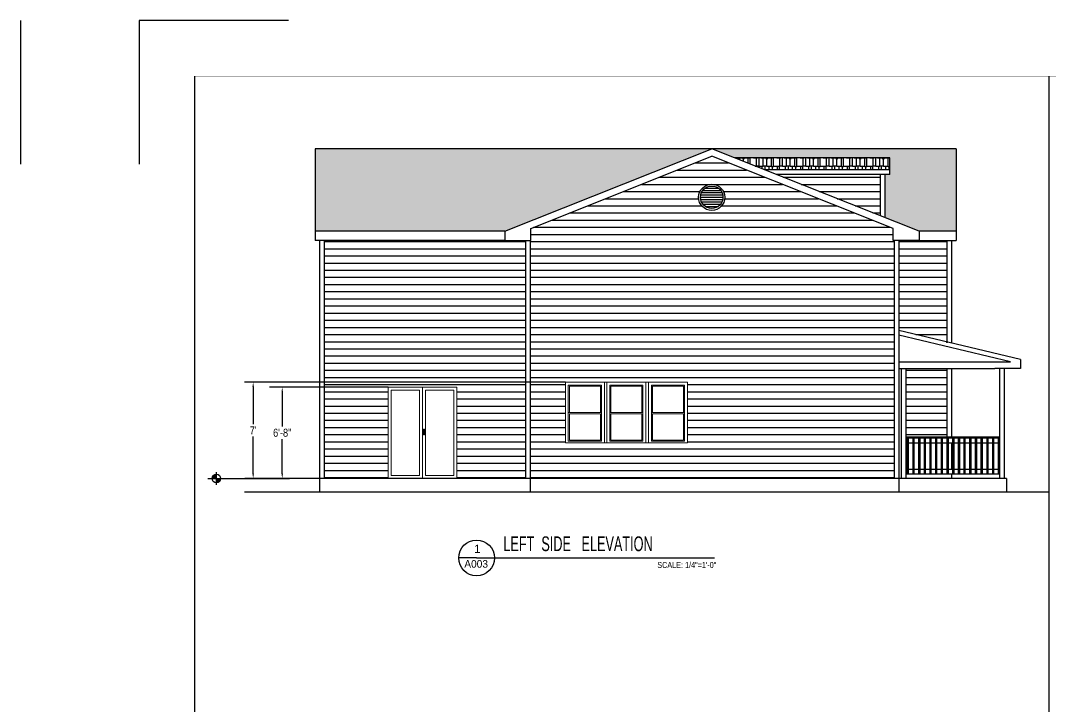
# Model space of a CAD drawing. Header units: inches. Extents: x -1842 to 12195, y -2228 to 2193.
# Drawn here: x 5553 to 6454, y 944 to 1543 of the extents above; entities that cross this region are included whole.
import ezdxf

# ---------------------------------------------------------------- set-up
doc = ezdxf.new("R2010")
doc.units = ezdxf.units.IN
doc.header["$LTSCALE"] = 6
doc.header["$MEASUREMENT"] = 0
doc.linetypes.add('DASHED', pattern=[0.75, 0.5, -0.25])
doc.layers.add('A-GLAZ', color=151, linetype='Continuous', lineweight=13)
doc.layers.add('NOTES', color=7, linetype='Continuous')
doc.layers.add('Title Block', color=7, linetype='Continuous')
doc.styles.add('ARCH', font='romans.shx', dxfattribs={"width": 0.75, "height": 8})
doc.styles.add('ARCHSTYLSHX', font='ARCHSTYL.SHX')
doc.styles.add('HS-DESIGN-TTLB', font='GOTHIC.TTF')
doc.styles.get("Standard").update_dxf_attribs({"font": 'ARIALN.TTF'})
doc.dimstyles.new('STANDARD$0', dxfattribs={"dimtxt": 6, "dimasz": 3, "dimexe": 4, "dimexo": 24, "dimgap": 0.5, "dimtad": 1, "dimdec": 1, "dimzin": 3, "dimdsep": 46, "dimlunit": 4, "dimtxsty": 'ARCHSTYLSHX', "dimblk1": 'OBLIQUE', "dimblk2": 'OBLIQUE', "dimsah": 1, "dimcen": 0.0625, "dimdle": 4, "dimadec": 0, "dimazin": 0, "dimtfac": 1, "dimtdec": 1, "dimtofl": 0, "dimtmove": 0, "dimatfit": 3, "dimldrblk": 'OBLIQUE', "dimfxl": 1, "dimfrac": 2, "dimtolj": 1, "dimtzin": 0, "dimlwd": 9, "dimlwe": 13, "dimarcsym": 0})
pattern_1 = [(0, (-4230.32, 12), (15.3, 7.2), [3.6, -3, 4.2, -1.8, 5.4, -2.4]), (0, (-4226.72, 12.3), (15.3, 7.2), [3, -11.4, 2.4, -3.6]), (0, (-4219.52, 11.55), (15.3, 7.2), [1.8, -18.6]), (90, (-4230.32, 12), (-5.1, 7.2), [6.9, -21.9]), (90, (-4226.72, 12), (-5.1, 7.2), [6.75, -22.05]), (90, (-4223.72, 12), (-5.1, 7.2), [6.3, -22.5]), (90, (-4219.52, 11.55), (-5.1, 7.2), [6.9, -21.9]), (90, (-4217.72, 11.55), (-5.1, 7.2), [6.9, -21.9]), (90, (-4212.32, 12), (-5.1, 7.2), [6.6, -22.2])]
pattern_2 = [(180, (-2377.635, 0), (-4e-16, -6.25), [])]

# ---------------------------------------------------------------- blocks, each defined once
blk = doc.blocks.new('*D482')
at = {"layer": 'Defpoints', "color": 0, "transparency": 16777216}
for p in [(5786.34, 1222.68), (5782.08, 1143), (5786.34, 1143)]:
    blk.add_point(p, dxfattribs=at)
at = {"layer": 'Title Block', "color": 3, "lineweight": -2, "transparency": 16777216}
for p, q in [((5784.34, 1222.68), (5780.08, 1222.68)), ((5782.08, 1218.68), (5782.08, 1188.41)), ((5782.08, 1147), (5782.08, 1177.27)), ((5784.34, 1143), (5780.08, 1143))]:
    blk.add_line(p, q, dxfattribs=at)
at = {"layer": 'Title Block', "color": 3, "transparency": 16777216}
for points in [[(5781.42, 1218.68), (5782.75, 1218.68), (5782.08, 1222.68)], [(5781.42, 1147), (5782.75, 1147), (5782.08, 1143)]]:
    blk.add_solid(points, dxfattribs=at)
at = {"layer": 'Title Block', "color": 3, "transparency": 16777216, "insert": (5782.08, 1182.84), "char_height": 7, "attachment_point": 5}
blk.add_mtext('\\A1;6\'-8"', dxfattribs=at)
blk = doc.blocks.new('*D483')
at = {"layer": 'Defpoints', "color": 0, "transparency": 16777216}
for p in [(5758.08, 1227), (5756.66, 1143), (5758.08, 1143)]:
    blk.add_point(p, dxfattribs=at)
at = {"layer": 'Title Block', "color": 3, "lineweight": -2, "transparency": 16777216}
for p, q in [((5756.08, 1227), (5754.66, 1227)), ((5756.66, 1223), (5756.66, 1190.5)), ((5756.66, 1147), (5756.66, 1179.5)), ((5756.08, 1143), (5754.66, 1143))]:
    blk.add_line(p, q, dxfattribs=at)
at = {"layer": 'Title Block', "color": 3, "transparency": 16777216}
for points in [[(5756, 1223), (5757.33, 1223), (5756.66, 1227)], [(5756, 1147), (5757.33, 1147), (5756.66, 1143)]]:
    blk.add_solid(points, dxfattribs=at)
at = {"layer": 'Title Block', "color": 3, "transparency": 16777216, "insert": (5756.66, 1185), "char_height": 7, "attachment_point": 5}
blk.add_mtext("\\A1;7'", dxfattribs=at)

msp = doc.modelspace()

# ---------------------------------------------------------------- hatches: boundary and pattern name
h = msp.add_hatch()
h.set_pattern_fill('AR-RSHKE', color=15, scale=0.6)
h.set_pattern_definition(pattern_1)
h.paths.add_polyline_path([(6157.8739461, 1431.0011909), (5810.7739461, 1431.0011909), (5810.7739461, 1359.0011909), (5976.7739461, 1359.0011909)])
h.paths.add_polyline_path([(6371.3739461, 1431.0011909), (6157.8739461, 1431.0011909), (6177.2368169, 1423.3030866), (6313.3319084, 1423.3030866), (6313.3319084, 1408.6288743), (6309.3319084, 1408.6288743), (6309.3319084, 1370.7859878), (6338.9739461, 1359.0011909), (6371.3739461, 1359.0011909)])
h = msp.add_hatch()
h.set_pattern_fill('AR-RSHKE', color=15, scale=0.6)
h.set_pattern_definition(pattern_1)
h.paths.add_polyline_path([(6313.3319084, 1423.3030866), (6177.2368169, 1423.3030866), (6203.6472336, 1412.8030866), (6313.3319084, 1412.8030866)])
h = msp.add_hatch()
h.set_pattern_fill('ANSI31', color=256, scale=16, angle=135)
h.set_pattern_definition([(180, (-6916.576, -5171.2232), (-2e-16, -2), [])])
h.paths.add_polyline_path([(6167.5299676, 1388.7404401, 1), (6147.8206032, 1388.7404401, 1)])
at = {"layer": 'Title Block', "linetype": 'DASHED'}
h = msp.add_hatch(dxfattribs=at)
h.set_pattern_fill('ANSI31', color=253, scale=50, angle=135)
h.set_pattern_definition(pattern_2)
h.paths.add_polyline_path([(6317.3739461, 1351.0011909), (6316.3452193, 1351.0011909), (6316.3452193, 1361.540905), (6157.8739461, 1424.544393), (5999.402673, 1361.540905), (5999.402673, 1351.0011909), (5998.7739461, 1351.0011909), (5998.7739461, 1143.0011909), (6317.3739461, 1143.0011909)])
h.paths.add_polyline_path([(6136.3739461, 1227.0011909), (6136.3739461, 1174.0011909), (6029.7739461, 1174.0011909), (6029.7739461, 1227.0011909)], flags=16)
h.paths.add_polyline_path([(6133.8739461, 1224.5011909), (6133.8739461, 1200.5011909), (6133.8739461, 1175.5011909), (6104.8739461, 1175.5011909), (6104.8739461, 1200.5011909), (6104.8739461, 1224.5011909)], flags=0)
h.paths.add_polyline_path([(6132.8739461, 1223.5011909), (6132.8739461, 1200.5011909), (6105.8739461, 1200.5011909), (6105.8739461, 1223.5011909)], flags=0)
h.paths.add_polyline_path([(6132.8739461, 1199.5011909), (6132.8739461, 1176.5011909), (6105.8739461, 1176.5011909), (6105.8739461, 1199.5011909)], flags=0)
h.paths.add_polyline_path([(6097.5739461, 1224.5011909), (6097.5739461, 1200.5011909), (6097.5739461, 1175.5011909), (6068.5739461, 1175.5011909), (6068.5739461, 1200.5011909), (6068.5739461, 1224.5011909)], flags=0)
h.paths.add_polyline_path([(6096.5739461, 1223.5011909), (6096.5739461, 1200.5011909), (6069.5739461, 1200.5011909), (6069.5739461, 1223.5011909)], flags=0)
h.paths.add_polyline_path([(6096.5739461, 1199.5011909), (6096.5739461, 1176.5011909), (6069.5739461, 1176.5011909), (6069.5739461, 1199.5011909)], flags=0)
h.paths.add_polyline_path([(6146.2206032, 1388.7404401, -1), (6169.1299676, 1388.7404401, -1)], flags=16)
h.paths.add_polyline_path([(6147.8206032, 1388.7404401, -1), (6167.5299676, 1388.7404401, -1)], flags=0)
h.paths.add_polyline_path([(6061.2739461, 1224.5011909), (6061.2739461, 1200.5011909), (6061.2739461, 1175.5011909), (6032.2739461, 1175.5011909), (6032.2739461, 1200.5011909), (6032.2739461, 1224.5011909)], flags=0)
h.paths.add_polyline_path([(6060.2739461, 1223.5011909), (6060.2739461, 1200.5011909), (6033.2739461, 1200.5011909), (6033.2739461, 1223.5011909)], flags=0)
h.paths.add_polyline_path([(6060.2739461, 1199.5011909), (6060.2739461, 1176.5011909), (6033.2739461, 1176.5011909), (6033.2739461, 1199.5011909)], flags=0)
h = msp.add_hatch(dxfattribs=at)
h.set_pattern_fill('ANSI31', color=253, scale=50, angle=135)
h.set_pattern_definition(pattern_2)
h.paths.add_polyline_path([(5874.7739461, 1222.6788108), (5904.7739461, 1222.6788108), (5934.7739461, 1222.6788108), (5934.7739461, 1143.0011909), (5994.7739461, 1143.0011909), (5994.7739461, 1351.0011909), (5976.7739461, 1351.0011909), (5818.7739461, 1351.0011909), (5818.7739461, 1143.0011909), (5874.7739461, 1143.0011909)])
h.paths.add_polyline_path([(6305.3319084, 1408.6288743), (6214.1465369, 1408.6288743), (6305.3319084, 1372.3762694)])
h.paths.add_polyline_path([(6363.3739461, 1351.0011909), (6338.9739461, 1351.0011909), (6321.3739461, 1351.0011909), (6321.3739461, 1272.3083933), (6363.3739461, 1262.3187081)])
h.paths.add_polyline_path([(6363.3739461, 1239.0011909), (6327.4398219, 1239.0011909), (6327.4398219, 1179.0011909), (6363.3739461, 1179.0011909)])

# ---------------------------------------------------------------- linework, layer by layer
for p, q in [((6371.3739461, 1431.0011909), (5810.7739461, 1431.0011909)), ((5810.7739461, 1431.0011909), (5810.7739461, 1351.0011909)), ((5976.7739461, 1359.0011909), (6157.8739461, 1431.0011909)), ((5999.402673, 1361.540905), (6157.8739461, 1424.544393)), ((6338.9739461, 1359.0011909), (6157.8739461, 1431.0011909)), ((6316.3452193, 1361.540905), (6157.8739461, 1424.544393)), ((6313.3319084, 1423.3030866), (6177.2368169, 1423.3030866)), ((6309.3319084, 1423.3030866), (6313.2198695, 1423.3030866)), ((6313.3319084, 1408.6288743), (6313.3319084, 1423.3030866)), ((6371.3739461, 1431.0011909), (6371.3739461, 1351.0011909)), ((6313.3319084, 1412.8030866), (6203.6472336, 1412.8030866)), ((6313.3319084, 1408.6288743), (6214.1465369, 1408.6288743)), ((6305.3319084, 1372.3762694), (6305.3319084, 1408.6288743)), ((6309.3319084, 1370.7859878), (6309.3319084, 1408.6288743)), ((5999.402673, 1351.0011909), (5999.402673, 1361.540905)), ((6316.3452193, 1351.0011909), (6316.3452193, 1361.540905)), ((5976.7739461, 1359.0011909), (5810.7739461, 1359.0011909)), ((5976.7739461, 1351.0011909), (5810.7739461, 1351.0011909)), ((5814.7739461, 1351.0011909), (5814.7739461, 1131.0011909)), ((5818.7739461, 1351.0011909), (5818.7739461, 1143.0011909)), ((5976.7739461, 1359.0011909), (5976.7739461, 1351.0011909)), ((5976.7739461, 1351.0011909), (5999.402673, 1351.0011909)), ((5994.7739461, 1351.0011909), (5994.7739461, 1143.0011909)), ((5998.7739461, 1351.0011909), (5998.7739461, 1131.0011909)), ((6338.9739461, 1351.0011909), (6316.3452193, 1351.0011909)), ((6317.3739461, 1351.0011909), (6317.3739461, 1143.0011909)), ((6321.3739461, 1351.0011909), (6321.3739461, 1131.0011909)), ((6371.3739461, 1359.0011909), (6338.9739461, 1359.0011909)), ((6338.9739461, 1359.0011909), (6338.9739461, 1351.0011909)), ((6338.9739461, 1351.0011909), (6371.3739461, 1351.0011909)), ((6363.3739461, 1351.0011909), (6363.3739461, 1261.3673096)), ((6367.3739461, 1351.0011909), (6367.3739461, 1261.3673096)), ((6427.7739461, 1247.0011909), (6321.3739461, 1272.3083933)), ((6418.8961175, 1245.0011909), (6321.3739461, 1268.1968049)), ((6321.3739461, 1245.0011909), (6418.8961175, 1245.0011909)), ((6427.7739461, 1247.0011909), (6427.7739461, 1239.0011909)), ((6427.7739461, 1247.0011909), (6427.7739461, 1239.0011909)), ((6321.3739461, 1239.0011909), (6405.1452193, 1239.0011909)), ((6323.3739461, 1239.0011909), (6323.3739461, 1143.0011909)), ((6327.4398219, 1239.0011909), (6327.4398219, 1143.0011909)), ((6363.3739461, 1239.0011909), (6363.3739461, 1179.0011909)), ((6367.3739461, 1239.0011909), (6367.3739461, 1179.0011909)), ((6427.7739461, 1239.0011909), (6405.1452193, 1239.0011909)), ((6409.4398219, 1239.0011909), (6409.4398219, 1143.0011909)), ((6413.5056976, 1239.0011909), (6413.5056976, 1143.0011909)), ((6029.7739461, 1227.0011909), (5748.9917088, 1227.0011909)), ((5874.7739461, 1222.6788108), (5770.8783173, 1222.6788108)), ((6409.4398219, 1179.0011909), (6327.4398219, 1179.0011909)), ((6409.4398219, 1178.0011909), (6327.4398219, 1178.0011909)), ((6327.4398219, 1174.0011909), (6328.8398219, 1174.0011909)), ((6328.8398219, 1147.0011909), (6328.8398219, 1178.0011909)), ((6329.8398219, 1147.0011909), (6329.8398219, 1178.0011909)), ((6329.8398219, 1174.0011909), (6333.8398219, 1174.0011909)), ((6333.8398219, 1147.0011909), (6333.8398219, 1178.0011909)), ((6333.8398219, 1147.0011909), (6333.8398219, 1178.0011909)), ((6334.8398219, 1147.0011909), (6334.8398219, 1178.0011909)), ((6334.8398219, 1147.0011909), (6334.8398219, 1178.0011909)), ((6334.8398219, 1174.0011909), (6338.8398219, 1174.0011909)), ((6334.8398219, 1174.0011909), (6338.8398219, 1174.0011909)), ((6338.8398219, 1147.0011909), (6338.8398219, 1178.0011909)), ((6338.8398219, 1147.0011909), (6338.8398219, 1178.0011909)), ((6339.8398219, 1147.0011909), (6339.8398219, 1178.0011909)), ((6339.8398219, 1147.0011909), (6339.8398219, 1178.0011909)), ((6339.8398219, 1174.0011909), (6343.8398219, 1174.0011909)), ((6339.8398219, 1174.0011909), (6343.8398219, 1174.0011909)), ((6343.6398219, 1147.0011909), (6343.6398219, 1178.0011909)), ((6344.6398219, 1147.0011909), (6344.6398219, 1178.0011909)), ((6344.6398219, 1174.0011909), (6348.6398219, 1174.0011909)), ((6348.6398219, 1147.0011909), (6348.6398219, 1178.0011909)), ((6349.6398219, 1147.0011909), (6349.6398219, 1178.0011909)), ((6349.6398219, 1174.0011909), (6353.6398219, 1174.0011909)), ((6353.6398219, 1147.0011909), (6353.6398219, 1178.0011909)), ((6354.6398219, 1147.0011909), (6354.6398219, 1178.0011909)), ((6354.6398219, 1174.0011909), (6358.6398219, 1174.0011909)), ((6358.6398219, 1147.0011909), (6358.6398219, 1178.0011909)), ((6359.6398219, 1147.0011909), (6359.6398219, 1178.0011909)), ((6359.6398219, 1174.0011909), (6363.6398219, 1174.0011909)), ((6363.6398219, 1147.0011909), (6363.6398219, 1178.0011909)), ((6364.6398219, 1147.0011909), (6364.6398219, 1178.0011909)), ((6364.6398219, 1174.0011909), (6368.6398219, 1174.0011909)), ((6367.3739461, 1174.0011909), (6367.3739461, 1151.0011909)), ((6368.6398219, 1147.0011909), (6368.6398219, 1178.0011909)), ((6368.6398219, 1147.0011909), (6368.6398219, 1178.0011909)), ((6369.6398219, 1147.0011909), (6369.6398219, 1178.0011909)), ((6369.6398219, 1147.0011909), (6369.6398219, 1178.0011909)), ((6369.6398219, 1174.0011909), (6373.6398219, 1174.0011909)), ((6369.6398219, 1174.0011909), (6373.6398219, 1174.0011909)), ((6373.6398219, 1147.0011909), (6373.6398219, 1178.0011909)), ((6373.6398219, 1147.0011909), (6373.6398219, 1178.0011909)), ((6374.6398219, 1147.0011909), (6374.6398219, 1178.0011909)), ((6374.6398219, 1147.0011909), (6374.6398219, 1178.0011909)), ((6374.6398219, 1174.0011909), (6378.6398219, 1174.0011909)), ((6374.6398219, 1174.0011909), (6378.6398219, 1174.0011909)), ((6378.4398219, 1147.0011909), (6378.4398219, 1178.0011909)), ((6379.4398219, 1147.0011909), (6379.4398219, 1178.0011909)), ((6379.4398219, 1174.0011909), (6383.4398219, 1174.0011909)), ((6383.4398219, 1147.0011909), (6383.4398219, 1178.0011909)), ((6384.4398219, 1147.0011909), (6384.4398219, 1178.0011909)), ((6384.4398219, 1174.0011909), (6388.4398219, 1174.0011909)), ((6388.4398219, 1147.0011909), (6388.4398219, 1178.0011909)), ((6389.4398219, 1147.0011909), (6389.4398219, 1178.0011909)), ((6389.4398219, 1174.0011909), (6393.4398219, 1174.0011909)), ((6393.4398219, 1147.0011909), (6393.4398219, 1178.0011909)), ((6394.4398219, 1147.0011909), (6394.4398219, 1178.0011909)), ((6394.4398219, 1174.0011909), (6398.4398219, 1174.0011909)), ((6398.4398219, 1147.0011909), (6398.4398219, 1178.0011909)), ((6399.4398219, 1147.0011909), (6399.4398219, 1178.0011909)), ((6399.4398219, 1174.0011909), (6403.4398219, 1174.0011909)), ((6403.4398219, 1147.0011909), (6403.4398219, 1178.0011909)), ((6404.4398219, 1147.0011909), (6404.4398219, 1178.0011909)), ((6404.4398219, 1174.0011909), (6408.4398219, 1174.0011909)), ((6408.4398219, 1147.0011909), (6408.4398219, 1178.0011909)), ((6327.4398219, 1151.0011909), (6328.8398219, 1151.0011909)), ((6327.4398219, 1147.0011909), (6409.4398219, 1147.0011909)), ((6329.8398219, 1151.0011909), (6333.8398219, 1151.0011909)), ((6334.8398219, 1151.0011909), (6338.8398219, 1151.0011909)), ((6334.8398219, 1151.0011909), (6338.8398219, 1151.0011909)), ((6339.8398219, 1151.0011909), (6343.8398219, 1151.0011909)), ((6339.8398219, 1151.0011909), (6343.8398219, 1151.0011909)), ((6344.6398219, 1151.0011909), (6348.6398219, 1151.0011909)), ((6349.6398219, 1151.0011909), (6353.6398219, 1151.0011909)), ((6354.6398219, 1151.0011909), (6358.6398219, 1151.0011909)), ((6359.6398219, 1151.0011909), (6363.6398219, 1151.0011909)), ((6364.6398219, 1151.0011909), (6368.6398219, 1151.0011909)), ((6367.3739461, 1147.0011909), (6367.3739461, 1143.0011909)), ((6369.6398219, 1151.0011909), (6373.6398219, 1151.0011909)), ((6369.6398219, 1151.0011909), (6373.6398219, 1151.0011909)), ((6374.6398219, 1151.0011909), (6378.6398219, 1151.0011909)), ((6374.6398219, 1151.0011909), (6378.6398219, 1151.0011909)), ((6379.4398219, 1151.0011909), (6383.4398219, 1151.0011909)), ((6384.4398219, 1151.0011909), (6388.4398219, 1151.0011909)), ((6389.4398219, 1151.0011909), (6393.4398219, 1151.0011909)), ((6394.4398219, 1151.0011909), (6398.4398219, 1151.0011909)), ((6399.4398219, 1151.0011909), (6403.4398219, 1151.0011909)), ((6404.4398219, 1151.0011909), (6408.4398219, 1151.0011909)), ((5814.7739461, 1143.0011909), (5749.3916208, 1143.0011909)), ((6415.3739461, 1143.0011909), (5814.7739461, 1143.0011909)), ((6415.3739461, 1143.0011909), (6415.3739461, 1131.0011909)), ((6452.5761923, 1131.0011909), (5749.0136416, 1131.0011909)), ((5952.0365402, 1073.4100387), (5936.4061517, 1073.4100387)), ((5952.0365402, 1073.4100387), (5936.4061517, 1073.4100387)), ((5952.0365402, 1073.4100387), (6160.2327067, 1073.4100387)), ((5952.0365402, 1073.4100387), (6160.2327067, 1073.4100387))]:
    msp.add_line(p, q)
msp.add_lwpolyline([(5705.046575, 1494.6223555, 0.5, 0.5, 0), (7200.1058097, 1494.6223555, 0, 0, 0), (7200.1058097, 368.173134, 0.5, 0.5, 0), (5705.046575, 368.173134, 0.5, 0.5, 0)], format="xyseb")
at = {"const_width": 0.5}
msp.add_lwpolyline([(5705.446575, 368.173134), (5705.446575, 1494.6223555)], dxfattribs=at)
msp.add_lwpolyline([(5705.446575, 368.173134), (5705.446575, 1494.6223555)], dxfattribs=at)
for centre, radius in [((6157.6752854, 1388.7404401), 11.4546822), ((6157.6752854, 1388.7404401), 9.8546822), ((5952.0365402, 1073.4100387), 15.6303885), ((5952.0365402, 1073.4100387), 15.6303885)]:
    msp.add_circle(centre, radius)
at = {"layer": 'A-GLAZ', "lineweight": 9}
for p, q in [((6063.7739461, 1227.0011909), (6029.7739461, 1227.0011909)), ((6029.7739461, 1227.0011909), (6063.7739461, 1227.0011909)), ((6029.7739461, 1227.0011909), (6063.7739461, 1227.0011909)), ((6029.7739461, 1174.0011909), (6029.7739461, 1227.0011909)), ((6029.7739461, 1227.0011909), (6136.3739461, 1227.0011909)), ((6029.7739461, 1227.0011909), (6136.3739461, 1227.0011909)), ((6029.7739461, 1174.0011909), (6029.7739461, 1227.0011909)), ((6029.7739461, 1227.0011909), (6136.3739461, 1227.0011909)), ((6029.7739461, 1174.0011909), (6029.7739461, 1227.0011909)), ((6029.7739461, 1227.0011909), (6029.7739461, 1174.0011909)), ((6136.3739461, 1227.0011909), (6029.7739461, 1227.0011909)), ((6063.7739461, 1227.0011909), (6063.7739461, 1174.0011909)), ((6100.0739461, 1227.0011909), (6066.0739461, 1227.0011909)), ((6066.0739461, 1227.0011909), (6100.0739461, 1227.0011909)), ((6066.0739461, 1227.0011909), (6100.0739461, 1227.0011909)), ((6066.0739461, 1174.0011909), (6066.0739461, 1227.0011909)), ((6100.0739461, 1227.0011909), (6100.0739461, 1174.0011909)), ((6136.3739461, 1227.0011909), (6102.3739461, 1227.0011909)), ((6102.3739461, 1227.0011909), (6136.3739461, 1227.0011909)), ((6102.3739461, 1227.0011909), (6136.3739461, 1227.0011909)), ((6102.3739461, 1174.0011909), (6102.3739461, 1227.0011909)), ((6136.3739461, 1227.0011909), (6136.3739461, 1174.0011909)), ((6136.3739461, 1227.0011909), (6136.3739461, 1174.0011909)), ((6136.3739461, 1227.0011909), (6136.3739461, 1174.0011909)), ((6136.3739461, 1174.0011909), (6136.3739461, 1227.0011909)), ((5874.7739461, 1222.6788108), (5874.7739461, 1143.0011909)), ((5904.7739461, 1222.6788108), (5874.7739461, 1222.6788108)), ((5874.7739461, 1222.6788108), (5904.7739461, 1222.6788108)), ((5874.7739461, 1143.0011909), (5874.7739461, 1222.6788108)), ((5902.2739461, 1220.1788108), (5877.2739461, 1220.1788108)), ((5877.2739461, 1183.4887063), (5877.2739461, 1220.1788108)), ((5902.2739461, 1183.4887063), (5902.2739461, 1220.1788108)), ((5904.7739461, 1222.6788108), (5904.7739461, 1143.0011909)), ((5904.7739461, 1143.0011909), (5904.7739461, 1222.6788108)), ((5904.7739461, 1143.0011909), (5904.7739461, 1222.6788108)), ((5904.7739461, 1222.6788108), (5904.7739461, 1143.0011909)), ((5904.7739461, 1222.6788108), (5904.7739461, 1143.0011909)), ((5904.7739461, 1143.0011909), (5904.7739461, 1222.6788108)), ((5904.7739461, 1143.0011909), (5904.7739461, 1222.6788108)), ((5904.7739461, 1222.6788108), (5934.7739461, 1222.6788108)), ((5934.7739461, 1222.6788108), (5904.7739461, 1222.6788108)), ((5904.7739461, 1222.6788108), (5904.7739461, 1143.0011909)), ((5907.2739461, 1220.1788108), (5932.2739461, 1220.1788108)), ((5907.2739461, 1183.4887063), (5907.2739461, 1220.1788108)), ((5932.2739461, 1183.4887063), (5932.2739461, 1220.1788108)), ((5934.7739461, 1222.6788108), (5934.7739461, 1143.0011909)), ((5934.7739461, 1143.0011909), (5934.7739461, 1222.6788108)), ((6061.2739461, 1224.5011909), (6032.2739461, 1224.5011909)), ((6032.2739461, 1200.5011909), (6032.2739461, 1224.5011909)), ((6033.2739461, 1223.5011909), (6033.2739461, 1200.5011909)), ((6033.2739461, 1223.5011909), (6060.2739461, 1223.5011909)), ((6060.2739461, 1223.5011909), (6060.2739461, 1200.5011909)), ((6061.2739461, 1200.5011909), (6061.2739461, 1224.5011909)), ((6097.5739461, 1224.5011909), (6068.5739461, 1224.5011909)), ((6068.5739461, 1200.5011909), (6068.5739461, 1224.5011909)), ((6069.5739461, 1223.5011909), (6069.5739461, 1200.5011909)), ((6069.5739461, 1223.5011909), (6096.5739461, 1223.5011909)), ((6096.5739461, 1223.5011909), (6096.5739461, 1200.5011909)), ((6097.5739461, 1200.5011909), (6097.5739461, 1224.5011909)), ((6133.8739461, 1224.5011909), (6104.8739461, 1224.5011909)), ((6104.8739461, 1200.5011909), (6104.8739461, 1224.5011909)), ((6105.8739461, 1223.5011909), (6105.8739461, 1200.5011909)), ((6105.8739461, 1223.5011909), (6132.8739461, 1223.5011909)), ((6132.8739461, 1223.5011909), (6132.8739461, 1200.5011909)), ((6133.8739461, 1200.5011909), (6133.8739461, 1224.5011909)), ((6032.2739461, 1200.5011909), (6032.2739461, 1175.5011909)), ((6032.2739461, 1200.5011909), (6061.2739461, 1200.5011909)), ((6033.2739461, 1199.5011909), (6033.2739461, 1176.5011909)), ((6033.2739461, 1199.5011909), (6060.2739461, 1199.5011909)), ((6060.2739461, 1176.5011909), (6060.2739461, 1199.5011909)), ((6061.2739461, 1175.5011909), (6061.2739461, 1200.5011909)), ((6068.5739461, 1200.5011909), (6068.5739461, 1175.5011909)), ((6068.5739461, 1200.5011909), (6097.5739461, 1200.5011909)), ((6069.5739461, 1199.5011909), (6069.5739461, 1176.5011909)), ((6069.5739461, 1199.5011909), (6096.5739461, 1199.5011909)), ((6096.5739461, 1176.5011909), (6096.5739461, 1199.5011909)), ((6097.5739461, 1175.5011909), (6097.5739461, 1200.5011909)), ((6104.8739461, 1200.5011909), (6104.8739461, 1175.5011909)), ((6104.8739461, 1200.5011909), (6133.8739461, 1200.5011909)), ((6105.8739461, 1199.5011909), (6105.8739461, 1176.5011909)), ((6105.8739461, 1199.5011909), (6132.8739461, 1199.5011909)), ((6132.8739461, 1176.5011909), (6132.8739461, 1199.5011909)), ((6133.8739461, 1175.5011909), (6133.8739461, 1200.5011909)), ((5877.2739461, 1183.4887063), (5877.2739461, 1145.5011909)), ((5902.2739461, 1145.5011909), (5902.2739461, 1183.4887063)), ((5907.2739461, 1145.5011909), (5907.2739461, 1183.4887063)), ((5932.2739461, 1183.4887063), (5932.2739461, 1145.5011909)), ((6029.7739461, 1174.0011909), (6063.7739461, 1174.0011909)), ((6063.7739461, 1174.0011909), (6029.7739461, 1174.0011909)), ((6029.7739461, 1174.0011909), (6063.7739461, 1174.0011909)), ((6063.7739461, 1174.0011909), (6029.7739461, 1174.0011909)), ((6136.3739461, 1174.0011909), (6029.7739461, 1174.0011909)), ((6136.3739461, 1174.0011909), (6029.7739461, 1174.0011909)), ((6136.3739461, 1174.0011909), (6029.7739461, 1174.0011909)), ((6029.7739461, 1174.0011909), (6136.3739461, 1174.0011909)), ((6032.2739461, 1175.5011909), (6061.2739461, 1175.5011909)), ((6033.2739461, 1176.5011909), (6060.2739461, 1176.5011909)), ((6066.0739461, 1174.0011909), (6100.0739461, 1174.0011909)), ((6100.0739461, 1174.0011909), (6066.0739461, 1174.0011909)), ((6066.0739461, 1174.0011909), (6100.0739461, 1174.0011909)), ((6100.0739461, 1174.0011909), (6066.0739461, 1174.0011909)), ((6068.5739461, 1175.5011909), (6097.5739461, 1175.5011909)), ((6069.5739461, 1176.5011909), (6096.5739461, 1176.5011909)), ((6102.3739461, 1174.0011909), (6136.3739461, 1174.0011909)), ((6136.3739461, 1174.0011909), (6102.3739461, 1174.0011909)), ((6102.3739461, 1174.0011909), (6136.3739461, 1174.0011909)), ((6136.3739461, 1174.0011909), (6102.3739461, 1174.0011909)), ((6104.8739461, 1175.5011909), (6133.8739461, 1175.5011909)), ((6105.8739461, 1176.5011909), (6132.8739461, 1176.5011909)), ((5877.2739461, 1145.5011909), (5902.2739461, 1145.5011909)), ((5932.2739461, 1145.5011909), (5907.2739461, 1145.5011909)), ((5874.7739461, 1143.0011909), (5904.7739461, 1143.0011909)), ((5904.7739461, 1143.0011909), (5874.7739461, 1143.0011909)), ((5874.7739461, 1143.0011909), (5904.7739461, 1143.0011909)), ((5934.7739461, 1143.0011909), (5904.7739461, 1143.0011909)), ((5904.7739461, 1143.0011909), (5934.7739461, 1143.0011909)), ((5934.7739461, 1143.0011909), (5904.7739461, 1143.0011909))]:
    msp.add_line(p, q, dxfattribs=at)
msp.add_lwpolyline([(5905.6309612, 1185.9031806), (5906.401716, 1185.9031806), (5906.401716, 1181.0742321), (5905.6309612, 1181.0742321)], close=True, dxfattribs=at)
at = {"layer": 'NOTES'}
for p, q in [((5721.0930458, 1142.8574209), (5721.0930458, 1144.4879215)), ((5721.4671083, 1142.8574209), (5721.4671083, 1145.1017959)), ((5721.8411708, 1142.8574209), (5721.8411708, 1145.5287615)), ((5722.2152333, 1142.8574209), (5722.2152333, 1145.8499209)), ((5722.5892958, 1142.8574209), (5722.5892958, 1146.0968994)), ((5722.9633583, 1142.8574209), (5722.9633583, 1146.2857636)), ((5723.3374208, 1142.8574209), (5723.3374208, 1146.4257527)), ((5723.7114833, 1142.8574209), (5723.7114833, 1146.5224703)), ((5724.0855458, 1142.8574209), (5724.0855458, 1146.5792979)), ((5724.4596083, 1137.2464834), (5724.4596083, 1148.4683584)), ((5717.0993659, 1142.8574209), (5730.0705458, 1142.8574209)), ((5724.8336708, 1143.0011909), (5788.4914093, 1143.0011909)), ((5724.8336708, 1142.8574209), (5724.8336708, 1139.1355439)), ((5725.2077333, 1142.8574209), (5725.2077333, 1139.1923715)), ((5725.5817958, 1142.8574209), (5725.5817958, 1139.2890891)), ((5725.9558583, 1142.8574209), (5725.9558583, 1139.4290782)), ((5726.3299208, 1142.8574209), (5726.3299208, 1139.6179424)), ((5726.7039833, 1142.8574209), (5726.7039833, 1139.8649209)), ((5727.0780458, 1142.8574209), (5727.0780458, 1140.1860835)), ((5727.4521083, 1142.8574209), (5727.4521083, 1140.6130459)), ((5727.8261708, 1142.8574209), (5727.8261708, 1141.2269199)), ((5728.2002333, 1142.8574209), (5728.2002333, 1142.8573311))]:
    msp.add_line(p, q, dxfattribs=at)
msp.add_circle((5724.4596083, 1142.8574209), 3.740625, dxfattribs=at)
at = {"layer": 'Title Block'}
for p, q in [((5553.2802531, 1543.1993155), (5553.2802531, 1417.7088355)), ((5553.2802531, 1543.1993155), (5553.2802531, 1417.7088355)), ((5553.2802531, 1543.1993155), (5553.2802531, 1417.7088355)), ((5553.2802531, 1543.1993155), (5553.2802531, 1417.7088355)), ((5553.2802531, 1543.1993155), (5553.2802531, 1417.7088355)), ((5553.2802531, 1543.1993155), (5553.2802531, 1417.7088355)), ((5787.6732, 1543.1993155), (5656.869615, 1543.1993155)), ((5787.6732, 1543.1993155), (5656.869615, 1543.1993155)), ((5787.6732, 1543.1993155), (5656.869615, 1543.1993155)), ((5787.6732, 1543.1993155), (5656.869615, 1543.1993155)), ((5787.6732, 1543.1993155), (5656.869615, 1543.1993155)), ((5787.6732, 1543.1993155), (5656.869615, 1543.1993155)), ((5656.869615, 1543.1993155), (5656.869615, 1417.7088355)), ((5656.869615, 1543.1993155), (5656.869615, 1417.7088355)), ((5656.869615, 1543.1993155), (5656.869615, 1417.7088355)), ((5656.869615, 1543.1993155), (5656.869615, 1417.7088355)), ((5787.6732, 1543.1993155), (5656.869615, 1543.1993155)), ((5787.6732, 1543.1993155), (5656.869615, 1543.1993155)), ((5787.6732, 1543.1993155), (5656.869615, 1543.1993155)), ((5787.6732, 1543.1993155), (5656.869615, 1543.1993155)), ((5787.6732, 1543.1993155), (5656.869615, 1543.1993155)), ((5787.6732, 1543.1993155), (5656.869615, 1543.1993155)), ((5656.869615, 1543.1993155), (5656.869615, 1417.7088355)), ((5656.869615, 1543.1993155), (5656.869615, 1417.7088355)), ((5656.869615, 1543.1993155), (5656.869615, 1417.7088355)), ((5656.869615, 1543.1993155), (5656.869615, 1417.7088355)), ((5705.446575, 1494.6223555), (5705.446575, 368.173134)), ((6452.5761923, 1494.6223555), (6452.5761923, 368.173134)), ((6333.8398219, 1174.0011909), (6333.8398219, 1151.0011909)), ((6333.8398219, 1174.0011909), (6333.8398219, 1151.0011909)), ((6343.6398219, 1174.0011909), (6343.6398219, 1151.0011909)), ((6368.6398219, 1174.0011909), (6368.6398219, 1151.0011909)), ((6368.6398219, 1174.0011909), (6368.6398219, 1151.0011909)), ((6378.4398219, 1174.0011909), (6378.4398219, 1151.0011909))]:
    msp.add_line(p, q, dxfattribs=at)

# ---------------------------------------------------------------- texts
at = {"attachment_point": 1}
for s, insert, char_height, width, style in [('{\\fArial Narrow|b0|i0|c0|p34;LEFT  SIDE   ELEVATION}', (5975.434949, 1092.273668), 12.9024, 259.624719313, 'ARCH'), ('A003', (5941.3031349, 1071.5547921), 6.636168, 136.759967371, 'HS-DESIGN-TTLB')]:
    msp.add_mtext(s, dxfattribs=dict(at, insert=insert, char_height=char_height, width=width, style=style))
at = {"layer": 'Title Block', "attachment_point": 1, "style": 'HS-DESIGN-TTLB'}
for s, insert, char_height, width in [('1', (5950.0371379, 1085.0504806), 7.37352, 151.955519302), ('{\\fArial Narrow|b0|i0|c0|p34;SCALE: 1/4"=1\'-0"}', (6110.0886368, 1069.9144889), 5.3089344, 109.407973897)]:
    msp.add_mtext(s, dxfattribs=dict(at, insert=insert, char_height=char_height, width=width))

# ---------------------------------------------------------------- dimensions: what is measured, and where the dimension line sits
at = {"layer": 'Title Block'}
for base, p1, p2, picture, middle in [((5756.6625401, 1143.0011909), (5758.0794637, 1227.0011909), (5758.0794637, 1143.0011909), '*D483', (5756.6625401, 1185.0011909)), ((5782.0827835, 1143.0011909), (5786.3419519, 1222.6788108), (5786.3419519, 1143.0011909), '*D482', (5782.0827835, 1182.8400009))]:
    dim = msp.add_linear_dim(base=base, p1=p1, p2=p2, angle=90, dimstyle='STANDARD$0', override={"dimtxt": 7, "dimasz": 4, "dimexe": 2, "dimexo": 2, "dimgap": 2, "dimtad": 0, "dimtih": 1, "dimtoh": 1, "dimdec": 0, "dimzin": 0, "dimtxsty": 'Standard', "dimsah": 0, "dimcen": 0.09, "dimdle": 0, "dimclrd": 3, "dimclre": 3, "dimclrt": 3, "dimtdec": 0, "dimfrac": 0, "dimlwd": 65534, "dimlwe": 65534}, dxfattribs=at)
    dim.commit()
    dim.dimension.update_dxf_attribs({"geometry": picture, "text_midpoint": middle})

doc.saveas('drawing.dxf')
